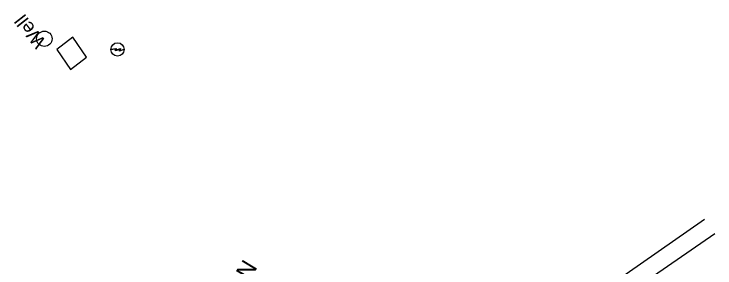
# Model space of a CAD drawing. Header units: metres. Extents: x 593168 to 611286, y 3401475 to 3412398.
# Drawn here: x 606199.8 to 606304.7, y 3404621.4 to 3404659.4 of the extents above; entities that cross this region are included whole.
import ezdxf

# ---------------------------------------------------------------- set-up
doc = ezdxf.new("R2010")
doc.units = ezdxf.units.M
doc.header["$MEASUREMENT"] = 0
for name, color, linetype, lineweight in [('Commercial Building Pucca', 251, 'Continuous', 0), ('Electric Pole', 251, 'Continuous', 0), ('LC DETAILS IN PLAN', 7, 'Continuous', 0), ('Subroad Edge', 34, 'Continuous', 0), ('Well', 5, 'Continuous', 0)]:
    doc.layers.add(name, color=color, linetype=linetype, lineweight=lineweight)
doc.styles.get("Standard").update_dxf_attribs({"font": 'arial_0.ttf'})
doc.styles.add('Style-Arial', font='arial_0.ttf')

# ---------------------------------------------------------------- blocks, each defined once
blk = doc.blocks.new('EP')
blk.add_hatch(color=8).paths.add_polyline_path([(-0.21, -0.05), (-0.21, 0.16), (-0.93, -0.01), (-0.31, 0.07), (-0.31, -0.19), (0.31, 0), (0.31, -0.24), (0.94, -0.01), (0.41, -0.1), (0.43, 0.15)])
at = {"color": 8}
for p, q in [((-0.93, -0.01), (-0.21, 0.16)), ((-0.31, 0.07), (-0.93, -0.01)), ((-0.31, -0.19), (-0.31, 0.07)), ((0.31, 0), (-0.31, -0.19)), ((-0.21, 0.16), (-0.21, -0.05)), ((-0.21, -0.05), (0.43, 0.15)), ((0.31, -0.24), (0.31, 0)), ((0.43, 0.15), (0.41, -0.1)), ((0.94, -0.01), (0.31, -0.24)), ((0.41, -0.1), (0.94, -0.01))]:
    blk.add_line(p, q, dxfattribs=at)
blk.add_circle((0, 0), 1, dxfattribs=at)

msp = doc.modelspace()

# ---------------------------------------------------------------- linework, layer by layer
at = {"layer": 'Commercial Building Pucca'}
msp.add_polyline3d([(606206.1769, 3404654.0634, 260.8857), (606208.1943, 3404651.0624, 260.9246), (606210.5857, 3404652.9266, 260.3658), (606208.5682, 3404655.9278, 260.3658)], close=True, dxfattribs=at)
at = {"layer": 'Subroad Edge'}
for points in [[(606280.2158, 3404612.7441, 262.987), (606303.1655, 3404628.7245, 262.8627)], [(606281.9913, 3404610.9198, 263.009), (606304.7266, 3404626.5729, 262.8543)]]:
    msp.add_polyline3d(points, dxfattribs=at)
at = {"layer": 'Well'}
msp.add_circle((606204.2949, 3404655.6784, 262.4222), 1.1499, dxfattribs=at)

# ---------------------------------------------------------------- block references
at = {"layer": 'Electric Pole', "xscale": 0.9997078269144579, "yscale": 0.9997078269144579, "zscale": 0.9997078269144579}
msp.add_blockref('EP', (606215.2502, 3404654.0823, 260.3538), dxfattribs=at)

# ---------------------------------------------------------------- texts
at = {"layer": 'LC DETAILS IN PLAN', "color": 10, "style": 'Style-Arial'}
msp.add_text('NOT IN SCOPE', height=2.5, rotation=239, dxfattribs=at).set_placement((606234.1481, 3404622.8812))
at = {"layer": 'Well'}
msp.add_text('Well', height=1.99942, rotation=128.027773, dxfattribs=at).set_placement((606204.6424, 3404655.2413, 156.3202))

doc.saveas('drawing.dxf')
